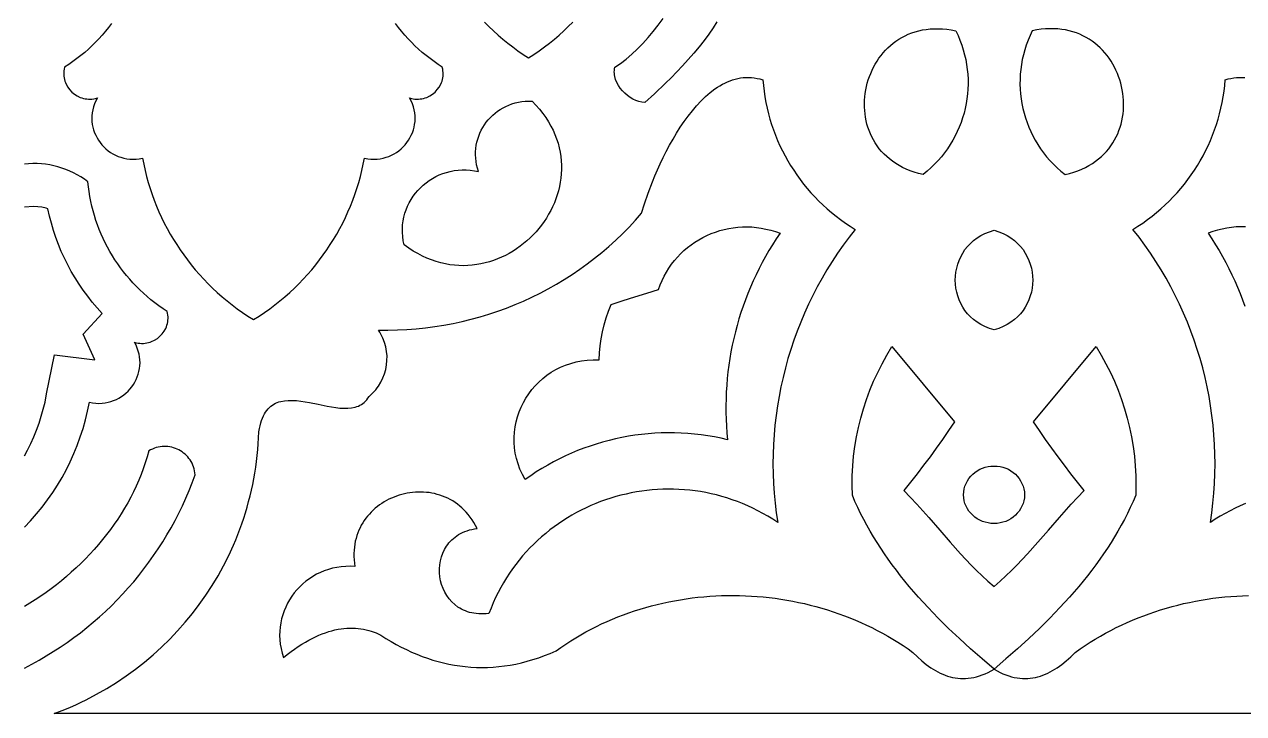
# Model space of a CAD drawing. Extents: x 50 to 3710, y -977 to -877.
# Drawn here: x 2896.7 to 2981.9, y -977.1 to -928.9 of the extents above; entities that cross this region are included whole.
import ezdxf

# ---------------------------------------------------------------- set-up
doc = ezdxf.new("R2010")
doc.units = 0
doc.layers.add('LAYER_1', color=18, linetype='CONTINUOUS')

msp = doc.modelspace()

# ---------------------------------------------------------------- linework, layer by layer
at = {"layer": 'LAYER_1'}
for points in [[(2902.782, -928.822), (2902.576, -929.094), (2902.362, -929.361), (2902.14, -929.623), (2901.91, -929.878), (2901.673, -930.127), (2901.429, -930.37), (2901.177, -930.606), (2900.918, -930.835), (2900.652, -931.058), (2900.378, -931.273), (2900.098, -931.482), (2899.812, -931.683), (2899.518, -931.876), (2899.49, -932.002), (2899.471, -932.127), (2899.462, -932.251), (2899.461, -932.373), (2899.468, -932.493), (2899.484, -932.611), (2899.507, -932.726), (2899.538, -932.839), (2899.577, -932.949), (2899.622, -933.055), (2899.732, -933.257), (2899.867, -933.443), (2900.024, -933.61), (2900.201, -933.757), (2900.396, -933.881), (2900.606, -933.98), (2900.716, -934.019), (2900.829, -934.052), (2900.945, -934.077), (2901.063, -934.094), (2901.183, -934.104), (2901.305, -934.106), (2901.429, -934.099), (2901.553, -934.084), (2901.679, -934.06), (2901.806, -934.026), (2901.698, -934.23), (2901.608, -934.436), (2901.536, -934.643), (2901.482, -934.851), (2901.444, -935.058), (2901.423, -935.265), (2901.417, -935.47), (2901.427, -935.673), (2901.452, -935.873), (2901.491, -936.07), (2901.543, -936.263), (2901.61, -936.451), (2901.688, -936.634), (2901.78, -936.811), (2901.883, -936.981), (2901.997, -937.144), (2902.122, -937.299), (2902.258, -937.445), (2902.403, -937.582), (2902.558, -937.71), (2902.722, -937.826), (2902.894, -937.932), (2903.073, -938.026), (2903.26, -938.107), (2903.454, -938.175), (2903.654, -938.229), (2903.86, -938.269), (2904.072, -938.294), (2904.288, -938.303), (2904.509, -938.296), (2904.733, -938.271), (2904.961, -938.229), (2905.045, -938.662), (2905.141, -939.091), (2905.248, -939.517), (2905.365, -939.939), (2905.494, -940.357), (2905.633, -940.771), (2905.782, -941.18), (2905.942, -941.585), (2906.112, -941.986), (2906.293, -942.382), (2906.484, -942.772), (2906.685, -943.158), (2906.897, -943.538), (2907.118, -943.913), (2907.349, -944.282), (2907.59, -944.646), (2907.841, -945.003), (2908.101, -945.354), (2908.371, -945.699), (2908.651, -946.037), (2908.94, -946.369), (2909.238, -946.694), (2909.546, -947.012), (2909.863, -947.322), (2910.189, -947.625), (2910.524, -947.921), (2910.868, -948.209), (2911.22, -948.489), (2911.582, -948.761), (2911.952, -949.025), (2912.331, -949.28), (2912.719, -949.527), (2913.106, -949.28), (2913.485, -949.025), (2913.855, -948.761), (2914.217, -948.489), (2914.57, -948.209), (2914.914, -947.921), (2915.249, -947.625), (2915.575, -947.322), (2915.892, -947.012), (2916.199, -946.694), (2916.498, -946.369), (2916.787, -946.037), (2917.066, -945.699), (2917.336, -945.354), (2917.597, -945.003), (2917.847, -944.646), (2918.088, -944.282), (2918.32, -943.913), (2918.541, -943.538), (2918.752, -943.158), (2918.953, -942.772), (2919.144, -942.382), (2919.325, -941.986), (2919.495, -941.585), (2919.655, -941.18), (2919.805, -940.771), (2919.944, -940.357), (2920.072, -939.939), (2920.19, -939.517), (2920.296, -939.091), (2920.392, -938.662), (2920.477, -938.229), (2920.705, -938.271), (2920.929, -938.296), (2921.15, -938.303), (2921.366, -938.294), (2921.577, -938.269), (2921.783, -938.229), (2921.983, -938.175), (2922.177, -938.107), (2922.364, -938.026), (2922.544, -937.932), (2922.716, -937.826), (2922.879, -937.71), (2923.034, -937.582), (2923.18, -937.445), (2923.315, -937.299), (2923.44, -937.144), (2923.555, -936.981), (2923.658, -936.811), (2923.749, -936.634), (2923.828, -936.451), (2923.894, -936.263), (2923.947, -936.07), (2923.986, -935.873), (2924.01, -935.673), (2924.02, -935.47), (2924.015, -935.265), (2923.993, -935.058), (2923.956, -934.851), (2923.901, -934.643), (2923.829, -934.436), (2923.74, -934.23), (2923.632, -934.026), (2923.758, -934.06), (2923.884, -934.084), (2924.009, -934.099), (2924.133, -934.106), (2924.255, -934.104), (2924.375, -934.094), (2924.493, -934.077), (2924.609, -934.052), (2924.722, -934.019), (2924.832, -933.98), (2925.042, -933.881), (2925.236, -933.757), (2925.413, -933.61), (2925.57, -933.443), (2925.705, -933.257), (2925.816, -933.055), (2925.861, -932.949), (2925.899, -932.839), (2925.93, -932.726), (2925.954, -932.611), (2925.969, -932.493), (2925.977, -932.373), (2925.976, -932.251), (2925.966, -932.127), (2925.947, -932.002), (2925.92, -931.876), (2925.626, -931.683), (2925.339, -931.482), (2925.059, -931.273), (2924.786, -931.058), (2924.52, -930.835), (2924.261, -930.606), (2924.009, -930.37), (2923.764, -930.127), (2923.527, -929.878), (2923.298, -929.623), (2923.076, -929.361), (2922.862, -929.094), (2922.656, -928.822)], [(2928.869, -928.717), (2929.176, -929.025), (2929.493, -929.326), (2929.819, -929.62), (2930.153, -929.906), (2930.496, -930.185), (2930.847, -930.456), (2931.207, -930.72), (2931.575, -930.975), (2931.952, -931.222), (2932.328, -930.975), (2932.696, -930.72), (2933.056, -930.456), (2933.407, -930.185), (2933.75, -929.906), (2934.084, -929.62), (2934.41, -929.326), (2934.727, -929.025), (2935.035, -928.717)], [(2945.118, -928.699), (2944.85, -929.126), (2944.55, -929.561), (2944.222, -930.004), (2943.87, -930.449), (2943.499, -930.894), (2943.113, -931.336), (2942.718, -931.77), (2942.318, -932.195), (2941.918, -932.606), (2941.522, -933), (2940.762, -933.724), (2940.076, -934.341), (2939.868, -934.319), (2939.659, -934.27), (2939.45, -934.196), (2939.245, -934.099), (2939.045, -933.981), (2938.855, -933.844), (2938.675, -933.69), (2938.508, -933.521), (2938.359, -933.34), (2938.228, -933.147), (2938.118, -932.946), (2938.033, -932.738), (2937.974, -932.525), (2937.956, -932.417), (2937.945, -932.309), (2937.942, -932.2), (2937.948, -932.092), (2937.962, -931.984), (2937.985, -931.876), (2938.377, -931.607), (2938.769, -931.303), (2939.16, -930.966), (2939.547, -930.601), (2939.928, -930.211), (2940.301, -929.8), (2940.665, -929.371), (2941.017, -928.927), (2941.356, -928.473)], [(3030.201, -977.082), (2964.487, -977.082), (2898.774, -977.082), (2899.16, -976.936), (2899.542, -976.783), (2899.92, -976.623), (2900.294, -976.457), (2900.664, -976.285), (2901.031, -976.106), (2901.751, -975.728), (2902.455, -975.326), (2903.141, -974.9), (2903.81, -974.45), (2904.46, -973.977), (2905.091, -973.482), (2905.703, -972.965), (2906.294, -972.427), (2906.865, -971.868), (2907.415, -971.29), (2907.943, -970.692), (2908.449, -970.076), (2908.932, -969.442), (2909.391, -968.79), (2909.827, -968.122), (2910.238, -967.438), (2910.624, -966.738), (2910.984, -966.024), (2911.318, -965.295), (2911.475, -964.926), (2911.625, -964.553), (2911.769, -964.177), (2911.905, -963.798), (2912.035, -963.416), (2912.157, -963.031), (2912.273, -962.643), (2912.381, -962.252), (2912.482, -961.858), (2912.576, -961.462), (2912.662, -961.063), (2912.741, -960.661), (2912.813, -960.257), (2912.876, -959.851), (2912.933, -959.442), (2912.981, -959.031), (2913.022, -958.619), (2913.054, -958.204), (2913.079, -957.787), (2913.096, -957.368), (2913.132, -957.15), (2913.175, -956.946), (2913.224, -956.755), (2913.28, -956.578), (2913.342, -956.413), (2913.41, -956.26), (2913.484, -956.12), (2913.563, -955.991), (2913.648, -955.873), (2913.738, -955.766), (2913.833, -955.669), (2913.933, -955.583), (2914.037, -955.505), (2914.146, -955.437), (2914.259, -955.378), (2914.376, -955.327), (2914.496, -955.284), (2914.621, -955.248), (2914.88, -955.198), (2915.15, -955.174), (2915.432, -955.172), (2915.722, -955.188), (2916.019, -955.221), (2916.322, -955.267), (2916.629, -955.322), (2917.249, -955.448), (2917.866, -955.574), (2918.17, -955.629), (2918.468, -955.675), (2918.759, -955.708), (2919.041, -955.725), (2919.313, -955.723), (2919.574, -955.698), (2919.82, -955.649), (2919.938, -955.613), (2920.052, -955.57), (2920.162, -955.519), (2920.267, -955.46), (2920.368, -955.392), (2920.464, -955.315), (2920.555, -955.228), (2920.641, -955.132), (2920.721, -955.025), (2920.796, -954.907), (2920.924, -954.795), (2921.045, -954.678), (2921.159, -954.557), (2921.266, -954.431), (2921.367, -954.302), (2921.461, -954.169), (2921.628, -953.893), (2921.769, -953.606), (2921.881, -953.309), (2921.966, -953.005), (2922.023, -952.695), (2922.052, -952.382), (2922.053, -952.067), (2922.025, -951.752), (2921.969, -951.44), (2921.883, -951.133), (2921.769, -950.832), (2921.701, -950.685), (2921.626, -950.54), (2921.543, -950.397), (2921.453, -950.258), (2922.115, -950.263), (2922.775, -950.25), (2923.433, -950.219), (2924.088, -950.169), (2924.739, -950.102), (2925.387, -950.017), (2926.031, -949.914), (2926.671, -949.794), (2927.306, -949.657), (2927.937, -949.502), (2928.561, -949.331), (2929.181, -949.143), (2929.794, -948.938), (2930.401, -948.716), (2931.001, -948.479), (2931.595, -948.225), (2932.181, -947.955), (2932.759, -947.669), (2933.329, -947.367), (2933.891, -947.05), (2934.444, -946.718), (2934.988, -946.37), (2935.522, -946.007), (2936.047, -945.629), (2936.562, -945.237), (2937.066, -944.83), (2937.559, -944.408), (2938.041, -943.972), (2938.511, -943.522), (2938.97, -943.058), (2939.416, -942.58), (2939.85, -942.088), (2940.051, -941.427), (2940.304, -940.687), (2940.608, -939.888), (2940.779, -939.472), (2940.962, -939.049), (2941.156, -938.62), (2941.362, -938.189), (2941.579, -937.757), (2941.808, -937.326), (2942.047, -936.9), (2942.297, -936.481), (2942.557, -936.07), (2942.827, -935.671), (2943.107, -935.285), (2943.397, -934.916), (2943.696, -934.564), (2944.004, -934.234), (2944.321, -933.927), (2944.647, -933.645), (2944.981, -933.392), (2945.151, -933.276), (2945.323, -933.168), (2945.497, -933.068), (2945.673, -932.977), (2945.851, -932.895), (2946.031, -932.821), (2946.213, -932.757), (2946.396, -932.703), (2946.581, -932.659), (2946.769, -932.624), (2946.957, -932.601), (2947.148, -932.588), (2947.34, -932.586), (2947.534, -932.596), (2947.73, -932.617), (2947.927, -932.651), (2948.125, -932.697), (2948.325, -932.755), (2948.361, -933.157), (2948.409, -933.557), (2948.469, -933.954), (2948.54, -934.348), (2948.624, -934.738), (2948.718, -935.125), (2948.825, -935.509), (2948.942, -935.888), (2949.071, -936.263), (2949.21, -936.633), (2949.36, -936.999), (2949.521, -937.36), (2949.693, -937.716), (2949.875, -938.067), (2950.067, -938.412), (2950.27, -938.751), (2950.482, -939.084), (2950.705, -939.411), (2950.937, -939.732), (2951.178, -940.046), (2951.43, -940.353), (2951.69, -940.653), (2951.96, -940.946), (2952.238, -941.231), (2952.526, -941.508), (2952.822, -941.777), (2953.127, -942.038), (2953.441, -942.291), (2953.763, -942.535), (2954.093, -942.77), (2954.431, -942.996), (2954.777, -943.212), (2954.352, -943.761), (2953.942, -944.318), (2953.548, -944.884), (2953.17, -945.459), (2952.808, -946.042), (2952.462, -946.633), (2952.131, -947.232), (2951.818, -947.838), (2951.52, -948.451), (2951.239, -949.07), (2950.974, -949.696), (2950.726, -950.328), (2950.494, -950.965), (2950.279, -951.608), (2950.081, -952.256), (2949.9, -952.909), (2949.736, -953.565), (2949.588, -954.226), (2949.458, -954.891), (2949.345, -955.559), (2949.25, -956.23), (2949.172, -956.903), (2949.111, -957.58), (2949.068, -958.258), (2949.042, -958.937), (2949.035, -959.619), (2949.045, -960.301), (2949.073, -960.984), (2949.119, -961.668), (2949.183, -962.351), (2949.265, -963.035), (2949.366, -963.717), (2949.026, -963.493), (2948.681, -963.281), (2948.334, -963.081), (2947.983, -962.892), (2947.628, -962.714), (2947.271, -962.548), (2946.911, -962.393), (2946.549, -962.25), (2946.184, -962.118), (2945.818, -961.996), (2945.449, -961.886), (2945.079, -961.788), (2944.708, -961.699), (2944.335, -961.622), (2943.962, -961.556), (2943.588, -961.5), (2943.213, -961.455), (2942.838, -961.421), (2942.463, -961.397), (2942.088, -961.384), (2941.714, -961.381), (2941.34, -961.388), (2940.968, -961.405), (2940.596, -961.433), (2940.226, -961.471), (2939.857, -961.519), (2939.49, -961.577), (2939.125, -961.644), (2938.762, -961.722), (2938.401, -961.809), (2938.043, -961.906), (2937.688, -962.012), (2937.337, -962.128), (2936.988, -962.254), (2936.643, -962.389), (2936.302, -962.533), (2935.964, -962.687), (2935.631, -962.849), (2935.303, -963.021), (2934.979, -963.202), (2934.66, -963.392), (2934.346, -963.59), (2934.037, -963.798), (2933.734, -964.014), (2933.437, -964.239), (2933.145, -964.473), (2932.86, -964.715), (2932.581, -964.966), (2932.309, -965.225), (2932.044, -965.493), (2931.786, -965.768), (2931.535, -966.052), (2931.292, -966.344), (2931.057, -966.644), (2930.829, -966.953), (2930.61, -967.269), (2930.399, -967.592), (2930.197, -967.924), (2930.004, -968.264), (2929.82, -968.611), (2929.645, -968.965), (2929.48, -969.327), (2929.324, -969.697), (2929.179, -970.074), (2928.993, -970.095), (2928.811, -970.106), (2928.634, -970.109), (2928.462, -970.103), (2928.295, -970.089), (2928.133, -970.066), (2927.975, -970.036), (2927.823, -969.998), (2927.675, -969.952), (2927.533, -969.9), (2927.395, -969.841), (2927.263, -969.775), (2927.136, -969.703), (2927.014, -969.625), (2926.785, -969.452), (2926.578, -969.259), (2926.392, -969.047), (2926.228, -968.819), (2926.086, -968.577), (2925.967, -968.323), (2925.87, -968.059), (2925.796, -967.788), (2925.745, -967.511), (2925.718, -967.231), (2925.714, -966.95), (2925.735, -966.67), (2925.781, -966.393), (2925.851, -966.122), (2925.946, -965.859), (2926.067, -965.606), (2926.213, -965.364), (2926.296, -965.249), (2926.386, -965.137), (2926.482, -965.029), (2926.584, -964.926), (2926.694, -964.828), (2926.81, -964.734), (2926.932, -964.645), (2927.062, -964.562), (2927.198, -964.485), (2927.341, -964.414), (2927.491, -964.349), (2927.648, -964.29), (2927.812, -964.239), (2927.983, -964.194), (2928.161, -964.157), (2928.346, -964.127), (2928.237, -963.914), (2928.12, -963.711), (2927.997, -963.518), (2927.868, -963.334), (2927.733, -963.161), (2927.592, -962.997), (2927.445, -962.842), (2927.294, -962.697), (2927.138, -962.561), (2926.977, -962.435), (2926.812, -962.317), (2926.644, -962.209), (2926.471, -962.11), (2926.296, -962.019), (2926.117, -961.938), (2925.936, -961.865), (2925.752, -961.801), (2925.566, -961.745), (2925.378, -961.697), (2925.189, -961.658), (2924.998, -961.628), (2924.807, -961.605), (2924.614, -961.59), (2924.422, -961.584), (2924.229, -961.585), (2924.037, -961.594), (2923.845, -961.611), (2923.654, -961.635), (2923.464, -961.667), (2923.276, -961.706), (2922.904, -961.807), (2922.722, -961.868), (2922.542, -961.936), (2922.365, -962.01), (2922.191, -962.092), (2922.021, -962.181), (2921.854, -962.276), (2921.691, -962.378), (2921.533, -962.486), (2921.38, -962.601), (2921.231, -962.722), (2921.088, -962.849), (2920.95, -962.982), (2920.818, -963.122), (2920.693, -963.267), (2920.573, -963.418), (2920.461, -963.575), (2920.355, -963.738), (2920.257, -963.906), (2920.166, -964.08), (2920.083, -964.259), (2920.009, -964.443), (2919.942, -964.632), (2919.885, -964.827), (2919.837, -965.027), (2919.798, -965.231), (2919.769, -965.441), (2919.75, -965.655), (2919.741, -965.873), (2919.742, -966.097), (2919.755, -966.324), (2919.779, -966.557), (2919.814, -966.793), (2919.488, -966.778), (2919.167, -966.783), (2918.853, -966.808), (2918.545, -966.852), (2918.245, -966.915), (2917.952, -966.996), (2917.668, -967.094), (2917.392, -967.209), (2917.126, -967.339), (2916.87, -967.485), (2916.624, -967.645), (2916.389, -967.819), (2916.166, -968.006), (2915.955, -968.206), (2915.756, -968.417), (2915.57, -968.639), (2915.398, -968.872), (2915.24, -969.115), (2915.097, -969.366), (2914.969, -969.626), (2914.857, -969.894), (2914.761, -970.169), (2914.682, -970.45), (2914.621, -970.736), (2914.577, -971.028), (2914.552, -971.323), (2914.546, -971.623), (2914.559, -971.925), (2914.593, -972.23), (2914.647, -972.536), (2914.722, -972.842), (2914.819, -973.15), (2915.081, -972.941), (2915.341, -972.746), (2915.596, -972.562), (2915.849, -972.39), (2916.098, -972.23), (2916.344, -972.081), (2916.587, -971.944), (2916.827, -971.818), (2917.063, -971.702), (2917.296, -971.598), (2917.526, -971.503), (2917.752, -971.42), (2917.975, -971.346), (2918.196, -971.282), (2918.413, -971.228), (2918.627, -971.183), (2918.837, -971.147), (2919.045, -971.121), (2919.249, -971.104), (2919.451, -971.095), (2919.649, -971.094), (2919.844, -971.102), (2920.036, -971.118), (2920.225, -971.142), (2920.412, -971.174), (2920.595, -971.213), (2920.775, -971.259), (2920.952, -971.313), (2921.297, -971.44), (2921.63, -971.593), (2921.981, -971.818), (2922.334, -972.033), (2922.69, -972.236), (2923.049, -972.428), (2923.41, -972.608), (2923.773, -972.777), (2924.139, -972.933), (2924.507, -973.078), (2924.878, -973.211), (2925.25, -973.332), (2925.625, -973.44), (2926.002, -973.536), (2926.381, -973.62), (2926.761, -973.691), (2927.144, -973.749), (2927.528, -973.795), (2927.914, -973.827), (2928.302, -973.847), (2928.691, -973.854), (2929.082, -973.847), (2929.475, -973.827), (2929.869, -973.794), (2930.264, -973.747), (2930.66, -973.686), (2931.058, -973.611), (2931.457, -973.523), (2931.857, -973.421), (2932.258, -973.304), (2932.66, -973.173), (2933.063, -973.028), (2933.467, -972.869), (2933.871, -972.695), (2934.208, -972.455), (2934.549, -972.222), (2934.894, -971.997), (2935.244, -971.78), (2935.599, -971.571), (2935.958, -971.369), (2936.321, -971.175), (2936.688, -970.988), (2937.058, -970.81), (2937.432, -970.639), (2937.81, -970.475), (2938.191, -970.319), (2938.575, -970.171), (2938.963, -970.031), (2939.353, -969.898), (2939.746, -969.773), (2940.141, -969.656), (2940.539, -969.546), (2940.939, -969.444), (2941.341, -969.35), (2941.745, -969.263), (2942.151, -969.184), (2942.559, -969.113), (2942.968, -969.049), (2943.378, -968.993), (2943.79, -968.945), (2944.202, -968.904), (2944.616, -968.871), (2945.03, -968.846), (2945.445, -968.829), (2945.86, -968.819), (2946.276, -968.817), (2946.692, -968.822), (2947.108, -968.835), (2947.523, -968.856), (2947.938, -968.885), (2948.353, -968.921), (2948.767, -968.965), (2949.181, -969.016), (2949.593, -969.075), (2950.005, -969.142), (2950.415, -969.217), (2950.824, -969.299), (2951.231, -969.389), (2951.636, -969.487), (2952.04, -969.592), (2952.442, -969.705), (2952.841, -969.826), (2953.239, -969.955), (2953.634, -970.091), (2954.026, -970.234), (2954.416, -970.386), (2954.802, -970.545), (2955.186, -970.712), (2955.566, -970.886), (2955.943, -971.069), (2956.317, -971.259), (2956.687, -971.456), (2957.053, -971.661), (2957.415, -971.874), (2957.773, -972.095), (2958.127, -972.323), (2958.476, -972.559), (2958.821, -972.803), (2959.127, -973.102), (2959.437, -973.381), (2959.752, -973.637), (2960.073, -973.869), (2960.399, -974.074), (2960.732, -974.25), (2960.901, -974.327), (2961.071, -974.396), (2961.243, -974.457), (2961.417, -974.509), (2961.593, -974.552), (2961.771, -974.586), (2961.951, -974.611), (2962.132, -974.627), (2962.316, -974.632), (2962.502, -974.628), (2962.69, -974.613), (2962.88, -974.588), (2963.072, -974.551), (2963.267, -974.504), (2963.464, -974.445), (2963.663, -974.374), (2963.865, -974.292), (2964.07, -974.197), (2964.277, -974.09), (2964.486, -973.97), (2963.653, -973.26), (2962.845, -972.549), (2962.062, -971.835), (2961.307, -971.118), (2960.578, -970.396), (2959.878, -969.669), (2959.207, -968.934), (2958.565, -968.191), (2958.256, -967.816), (2957.954, -967.438), (2957.66, -967.058), (2957.374, -966.676), (2957.095, -966.29), (2956.825, -965.901), (2956.563, -965.509), (2956.308, -965.113), (2956.063, -964.714), (2955.825, -964.311), (2955.596, -963.905), (2955.376, -963.494), (2955.164, -963.08), (2954.961, -962.661), (2954.767, -962.238), (2954.582, -961.81), (2954.566, -961.124), (2954.577, -960.44), (2954.613, -959.759), (2954.675, -959.08), (2954.762, -958.405), (2954.875, -957.734), (2955.013, -957.068), (2955.175, -956.408), (2955.363, -955.755), (2955.575, -955.108), (2955.811, -954.47), (2956.072, -953.839), (2956.356, -953.218), (2956.665, -952.607), (2956.997, -952.006), (2957.352, -951.416), (2961.721, -956.666), (2961.306, -957.286), (2960.883, -957.902), (2960.452, -958.512), (2960.014, -959.116), (2959.568, -959.715), (2959.114, -960.309), (2958.653, -960.897), (2958.184, -961.479), (2958.651, -961.967), (2959.094, -962.443), (2959.921, -963.364), (2960.69, -964.246), (2961.424, -965.092), (2962.147, -965.905), (2962.512, -966.301), (2962.883, -966.69), (2963.263, -967.073), (2963.655, -967.45), (2964.062, -967.821), (2964.487, -968.187), (2964.912, -967.821), (2965.32, -967.45), (2965.712, -967.073), (2966.092, -966.69), (2966.463, -966.301), (2966.828, -965.905), (2967.551, -965.092), (2968.285, -964.246), (2969.054, -963.364), (2969.881, -962.443), (2970.324, -961.967), (2970.791, -961.479), (2970.322, -960.897), (2969.86, -960.309), (2969.407, -959.715), (2968.961, -959.116), (2968.522, -958.512), (2968.092, -957.902), (2967.669, -957.286), (2967.254, -956.666), (2971.623, -951.416), (2971.978, -952.006), (2972.31, -952.607), (2972.618, -953.218), (2972.903, -953.839), (2973.164, -954.47), (2973.4, -955.108), (2973.612, -955.755), (2973.799, -956.408), (2973.962, -957.068), (2974.1, -957.734), (2974.212, -958.405), (2974.3, -959.08), (2974.362, -959.759), (2974.398, -960.44), (2974.409, -961.124), (2974.393, -961.81), (2974.208, -962.238), (2974.014, -962.661), (2973.811, -963.08), (2973.599, -963.494), (2973.378, -963.905), (2973.149, -964.311), (2972.912, -964.714), (2972.666, -965.113), (2972.412, -965.509), (2972.15, -965.901), (2971.88, -966.29), (2971.601, -966.676), (2971.315, -967.058), (2971.021, -967.438), (2970.409, -968.191), (2969.768, -968.934), (2969.096, -969.669), (2968.396, -970.396), (2967.668, -971.118), (2966.913, -971.835), (2966.13, -972.549), (2965.322, -973.26), (2964.488, -973.97), (2964.698, -974.09), (2964.905, -974.197), (2965.109, -974.292), (2965.311, -974.374), (2965.511, -974.445), (2965.708, -974.504), (2965.903, -974.551), (2966.095, -974.588), (2966.285, -974.613), (2966.473, -974.628), (2966.659, -974.632), (2966.843, -974.627), (2967.024, -974.611), (2967.204, -974.586), (2967.382, -974.552), (2967.557, -974.509), (2967.731, -974.457), (2967.904, -974.396), (2968.074, -974.327), (2968.243, -974.25), (2968.575, -974.074), (2968.902, -973.869), (2969.222, -973.637), (2969.538, -973.381), (2969.848, -973.102), (2970.154, -972.803), (2970.499, -972.559), (2970.848, -972.323), (2971.202, -972.095), (2971.56, -971.874), (2971.922, -971.661), (2972.288, -971.456), (2972.658, -971.259), (2973.032, -971.069), (2973.409, -970.886), (2973.789, -970.712), (2974.173, -970.545), (2974.559, -970.386), (2974.949, -970.234), (2975.341, -970.091), (2975.736, -969.955), (2976.133, -969.826), (2976.533, -969.705), (2976.935, -969.592), (2977.338, -969.487), (2977.744, -969.389), (2978.151, -969.299), (2978.56, -969.217), (2978.97, -969.142), (2979.382, -969.075), (2979.794, -969.016), (2980.207, -968.965), (2980.622, -968.921), (2981.036, -968.885), (2981.452, -968.856), (2981.867, -968.835), (2982.283, -968.822)], [(2982.064, -962.393), (2981.704, -962.548), (2981.346, -962.714), (2980.992, -962.892), (2980.641, -963.081), (2980.293, -963.281), (2979.949, -963.493), (2979.609, -963.717), (2979.709, -963.035), (2979.792, -962.351), (2979.856, -961.668), (2979.902, -960.984), (2979.93, -960.301), (2979.94, -959.619), (2979.932, -958.937), (2979.907, -958.258), (2979.864, -957.58), (2979.803, -956.903), (2979.725, -956.23), (2979.629, -955.559), (2979.516, -954.891), (2979.386, -954.226), (2979.239, -953.565), (2979.075, -952.909), (2978.894, -952.256), (2978.696, -951.608), (2978.481, -950.965), (2978.249, -950.328), (2978.001, -949.696), (2977.736, -949.07), (2977.455, -948.451), (2977.157, -947.838), (2976.843, -947.232), (2976.513, -946.633), (2976.167, -946.042), (2975.805, -945.459), (2975.427, -944.884), (2975.033, -944.318), (2974.623, -943.761), (2974.198, -943.212), (2974.544, -942.996), (2974.882, -942.77), (2975.212, -942.535), (2975.534, -942.291), (2975.847, -942.038), (2976.152, -941.777), (2976.449, -941.508), (2976.736, -941.231), (2977.015, -940.946), (2977.285, -940.653), (2977.545, -940.353), (2977.796, -940.046), (2978.038, -939.732), (2978.27, -939.411), (2978.492, -939.084), (2978.705, -938.751), (2978.907, -938.412), (2979.1, -938.067), (2979.282, -937.716), (2979.453, -937.36), (2979.614, -936.999), (2979.765, -936.633), (2979.904, -936.263), (2980.033, -935.888), (2980.15, -935.509), (2980.256, -935.125), (2980.351, -934.738), (2980.434, -934.348), (2980.506, -933.954), (2980.566, -933.557), (2980.614, -933.157), (2980.649, -932.755), (2980.85, -932.697), (2981.048, -932.651), (2981.245, -932.617), (2981.441, -932.596), (2981.635, -932.586), (2981.827, -932.588), (2982.017, -932.601)], [(2896.703, -964.047), (2897.138, -963.59), (2897.554, -963.118), (2897.95, -962.633), (2898.327, -962.134), (2898.685, -961.623), (2899.022, -961.1), (2899.339, -960.565), (2899.636, -960.019), (2899.912, -959.462), (2900.167, -958.896), (2900.4, -958.319), (2900.613, -957.734), (2900.804, -957.14), (2900.973, -956.537), (2901.12, -955.927), (2901.244, -955.31), (2901.472, -955.352), (2901.696, -955.377), (2901.917, -955.384), (2902.133, -955.375), (2902.344, -955.35), (2902.55, -955.31), (2902.751, -955.256), (2902.944, -955.188), (2903.131, -955.107), (2903.311, -955.013), (2903.483, -954.907), (2903.647, -954.791), (2903.801, -954.663), (2903.947, -954.526), (2904.082, -954.38), (2904.208, -954.225), (2904.322, -954.062), (2904.425, -953.892), (2904.516, -953.715), (2904.595, -953.532), (2904.661, -953.344), (2904.714, -953.151), (2904.753, -952.954), (2904.778, -952.754), (2904.787, -952.551), (2904.782, -952.346), (2904.76, -952.139), (2904.723, -951.932), (2904.668, -951.724), (2904.596, -951.517), (2904.507, -951.311), (2904.399, -951.107), (2904.525, -951.141), (2904.651, -951.165), (2904.776, -951.18), (2904.9, -951.187), (2905.022, -951.185), (2905.142, -951.176), (2905.26, -951.158), (2905.376, -951.133), (2905.489, -951.1), (2905.599, -951.061), (2905.809, -950.962), (2906.004, -950.838), (2906.181, -950.691), (2906.338, -950.524), (2906.473, -950.338), (2906.583, -950.136), (2906.628, -950.03), (2906.666, -949.92), (2906.697, -949.807), (2906.721, -949.692), (2906.736, -949.574), (2906.744, -949.454), (2906.743, -949.332), (2906.733, -949.208), (2906.715, -949.083), (2906.687, -948.957), (2906.393, -948.764), (2906.106, -948.563), (2905.826, -948.355), (2905.553, -948.139), (2905.287, -947.916), (2905.028, -947.687), (2904.776, -947.451), (2904.531, -947.208), (2904.294, -946.959), (2904.065, -946.704), (2903.843, -946.443), (2903.629, -946.175), (2903.423, -945.903), (2903.225, -945.625), (2903.034, -945.341), (2902.853, -945.053), (2902.679, -944.759), (2902.514, -944.461), (2902.357, -944.158), (2902.209, -943.851), (2902.07, -943.54), (2901.939, -943.224), (2901.818, -942.905), (2901.706, -942.582), (2901.602, -942.255), (2901.508, -941.926), (2901.424, -941.593), (2901.349, -941.257), (2901.283, -940.918), (2901.228, -940.576), (2901.182, -940.233), (2901.146, -939.887), (2900.905, -939.711), (2900.657, -939.548), (2900.402, -939.398), (2900.141, -939.26), (2899.874, -939.135), (2899.602, -939.024), (2899.325, -938.925), (2899.044, -938.84), (2898.76, -938.768), (2898.472, -938.709), (2898.181, -938.665), (2897.888, -938.634), (2897.593, -938.616), (2897.297, -938.613), (2897, -938.624), (2896.703, -938.649)], [(2896.703, -959.06), (2896.925, -958.652), (2897.151, -958.196), (2897.36, -957.73), (2897.552, -957.257), (2897.727, -956.776), (2897.884, -956.287), (2898.023, -955.791), (2898.144, -955.288), (2898.258, -954.725), (2898.81, -951.989), (2901.62, -952.333), (2900.805, -950.541), (2902.146, -949.089), (2901.792, -948.7), (2901.452, -948.3), (2901.127, -947.889), (2900.817, -947.468), (2900.522, -947.038), (2900.243, -946.598), (2899.979, -946.149), (2899.731, -945.691), (2899.5, -945.226), (2899.285, -944.753), (2899.086, -944.272), (2898.904, -943.784), (2898.739, -943.29), (2898.592, -942.79), (2898.461, -942.285), (2898.349, -941.774), (2898.217, -941.73), (2897.928, -941.665), (2897.635, -941.627), (2897.337, -941.616), (2896.703, -941.655)], [(2982.071, -943.039), (2981.745, -943.035), (2981.416, -943.048), (2981.087, -943.077), (2980.758, -943.124), (2980.428, -943.188), (2980.1, -943.269), (2979.773, -943.369), (2979.448, -943.487), (2979.716, -943.887), (2979.974, -944.292), (2980.223, -944.701), (2980.462, -945.116), (2980.692, -945.534), (2980.912, -945.957), (2981.122, -946.384), (2981.323, -946.815), (2981.513, -947.25), (2981.694, -947.689), (2981.866, -948.131), (2982.027, -948.576)], [(2896.703, -973.893), (2897.22, -973.623), (2897.729, -973.342), (2898.231, -973.049), (2898.724, -972.745), (2899.21, -972.43), (2899.687, -972.104), (2900.156, -971.768), (2900.616, -971.421), (2901.068, -971.063), (2901.51, -970.696), (2901.944, -970.318), (2902.368, -969.931), (2902.782, -969.534), (2903.187, -969.128), (2903.583, -968.712), (2903.968, -968.287), (2904.343, -967.853), (2904.708, -967.411), (2905.062, -966.959), (2905.405, -966.5), (2905.738, -966.032), (2906.06, -965.556), (2906.37, -965.072), (2906.67, -964.581), (2906.957, -964.082), (2907.233, -963.575), (2907.497, -963.062), (2907.749, -962.541), (2907.989, -962.014), (2908.217, -961.479), (2908.432, -960.939), (2908.634, -960.392), (2908.621, -960.244), (2908.599, -960.101), (2908.568, -959.962), (2908.528, -959.828), (2908.479, -959.698), (2908.423, -959.574), (2908.359, -959.454), (2908.287, -959.34), (2908.209, -959.231), (2908.124, -959.128), (2908.033, -959.031), (2907.936, -958.94), (2907.834, -958.855), (2907.727, -958.777), (2907.616, -958.705), (2907.5, -958.641), (2907.38, -958.583), (2907.257, -958.533), (2907.131, -958.491), (2907.003, -958.456), (2906.872, -958.429), (2906.739, -958.41), (2906.605, -958.399), (2906.47, -958.397), (2906.333, -958.404), (2906.197, -958.42), (2906.061, -958.444), (2905.925, -958.478), (2905.79, -958.522), (2905.656, -958.575), (2905.524, -958.638), (2905.394, -958.712), (2905.281, -959.129), (2905.155, -959.543), (2905.017, -959.954), (2904.866, -960.361), (2904.702, -960.765), (2904.526, -961.165), (2904.339, -961.561), (2904.14, -961.953), (2903.93, -962.34), (2903.709, -962.723), (2903.477, -963.101), (2903.236, -963.474), (2902.984, -963.842), (2902.722, -964.205), (2902.452, -964.562), (2902.172, -964.913), (2901.883, -965.258), (2901.586, -965.598), (2901.281, -965.93), (2900.968, -966.257), (2900.647, -966.577), (2900.319, -966.89), (2899.984, -967.195), (2899.642, -967.494), (2899.294, -967.785), (2898.94, -968.069), (2898.58, -968.344), (2898.214, -968.612), (2897.843, -968.871), (2897.468, -969.122), (2897.087, -969.365), (2896.703, -969.599)]]:
    msp.add_lwpolyline(points, dxfattribs=at)
for points in [[(2959.525, -939.377), (2959.213, -939.3), (2958.914, -939.211), (2958.628, -939.111), (2958.355, -938.999), (2958.096, -938.877), (2957.849, -938.745), (2957.614, -938.603), (2957.392, -938.451), (2957.183, -938.291), (2956.986, -938.123), (2956.801, -937.946), (2956.629, -937.762), (2956.469, -937.571), (2956.32, -937.374), (2956.183, -937.17), (2956.058, -936.961), (2955.945, -936.747), (2955.843, -936.527), (2955.753, -936.304), (2955.674, -936.077), (2955.606, -935.847), (2955.549, -935.613), (2955.504, -935.378), (2955.469, -935.14), (2955.445, -934.901), (2955.432, -934.661), (2955.429, -934.421), (2955.437, -934.18), (2955.455, -933.939), (2955.483, -933.7), (2955.522, -933.462), (2955.571, -933.225), (2955.629, -932.991), (2955.698, -932.759), (2955.776, -932.531), (2955.864, -932.306), (2955.961, -932.085), (2956.068, -931.868), (2956.184, -931.657), (2956.31, -931.451), (2956.444, -931.251), (2956.588, -931.057), (2956.74, -930.87), (2956.901, -930.69), (2957.071, -930.518), (2957.25, -930.355), (2957.437, -930.199), (2957.632, -930.053), (2957.836, -929.917), (2958.048, -929.79), (2958.268, -929.674), (2958.496, -929.569), (2958.731, -929.476), (2958.975, -929.394), (2959.226, -929.324), (2959.485, -929.268), (2959.751, -929.224), (2960.025, -929.194), (2960.305, -929.179), (2960.593, -929.178), (2960.888, -929.192), (2961.19, -929.221), (2961.499, -929.267), (2961.814, -929.329), (2961.969, -929.656), (2962.108, -929.986), (2962.232, -930.32), (2962.34, -930.657), (2962.433, -930.996), (2962.511, -931.336), (2962.574, -931.679), (2962.621, -932.022), (2962.654, -932.366), (2962.672, -932.711), (2962.675, -933.054), (2962.663, -933.397), (2962.637, -933.739), (2962.597, -934.079), (2962.542, -934.417), (2962.473, -934.752), (2962.39, -935.084), (2962.293, -935.412), (2962.182, -935.737), (2962.057, -936.056), (2961.919, -936.371), (2961.767, -936.681), (2961.602, -936.984), (2961.423, -937.282), (2961.231, -937.572), (2961.026, -937.855), (2960.808, -938.131), (2960.576, -938.398), (2960.333, -938.657), (2960.076, -938.907), (2959.807, -939.147)], [(2969.45, -939.377), (2969.762, -939.3), (2970.061, -939.211), (2970.347, -939.111), (2970.619, -938.999), (2970.879, -938.877), (2971.126, -938.745), (2971.361, -938.603), (2971.582, -938.451), (2971.792, -938.291), (2971.989, -938.123), (2972.173, -937.946), (2972.346, -937.762), (2972.506, -937.571), (2972.655, -937.374), (2972.791, -937.17), (2972.916, -936.961), (2973.03, -936.747), (2973.131, -936.527), (2973.222, -936.304), (2973.301, -936.077), (2973.369, -935.847), (2973.425, -935.613), (2973.471, -935.378), (2973.506, -935.14), (2973.53, -934.901), (2973.543, -934.661), (2973.546, -934.421), (2973.538, -934.18), (2973.52, -933.939), (2973.491, -933.7), (2973.453, -933.462), (2973.404, -933.225), (2973.346, -932.991), (2973.277, -932.759), (2973.199, -932.531), (2973.111, -932.306), (2973.014, -932.085), (2972.907, -931.868), (2972.791, -931.657), (2972.665, -931.451), (2972.531, -931.251), (2972.387, -931.057), (2972.235, -930.87), (2972.073, -930.69), (2971.903, -930.518), (2971.725, -930.355), (2971.538, -930.199), (2971.342, -930.053), (2971.139, -929.917), (2970.927, -929.79), (2970.707, -929.674), (2970.479, -929.569), (2970.243, -929.476), (2970, -929.394), (2969.749, -929.324), (2969.49, -929.268), (2969.224, -929.224), (2968.95, -929.194), (2968.669, -929.179), (2968.381, -929.178), (2968.086, -929.192), (2967.785, -929.221), (2967.476, -929.267), (2967.161, -929.329), (2967.006, -929.656), (2966.866, -929.986), (2966.743, -930.32), (2966.634, -930.657), (2966.541, -930.996), (2966.464, -931.336), (2966.401, -931.679), (2966.354, -932.022), (2966.321, -932.366), (2966.303, -932.711), (2966.3, -933.054), (2966.312, -933.397), (2966.338, -933.739), (2966.378, -934.079), (2966.433, -934.417), (2966.502, -934.752), (2966.585, -935.084), (2966.682, -935.412), (2966.793, -935.737), (2966.918, -936.056), (2967.056, -936.371), (2967.208, -936.681), (2967.373, -936.984), (2967.552, -937.282), (2967.744, -937.572), (2967.949, -937.855), (2968.167, -938.131), (2968.398, -938.398), (2968.642, -938.657), (2968.899, -938.907), (2969.168, -939.147)], [(2923.25, -944.298), (2923.19, -944.009), (2923.15, -943.723), (2923.13, -943.44), (2923.129, -943.161), (2923.147, -942.886), (2923.183, -942.615), (2923.236, -942.35), (2923.305, -942.09), (2923.391, -941.838), (2923.493, -941.592), (2923.609, -941.354), (2923.74, -941.124), (2923.885, -940.903), (2924.042, -940.692), (2924.213, -940.49), (2924.395, -940.299), (2924.589, -940.12), (2924.793, -939.952), (2925.008, -939.796), (2925.232, -939.654), (2925.465, -939.525), (2925.707, -939.41), (2925.956, -939.311), (2926.213, -939.226), (2926.476, -939.157), (2926.745, -939.105), (2927.02, -939.07), (2927.299, -939.052), (2927.583, -939.053), (2927.87, -939.073), (2928.16, -939.112), (2928.453, -939.172), (2928.379, -938.938), (2928.32, -938.705), (2928.278, -938.472), (2928.251, -938.241), (2928.24, -938.01), (2928.242, -937.782), (2928.26, -937.557), (2928.291, -937.334), (2928.335, -937.115), (2928.393, -936.901), (2928.464, -936.69), (2928.547, -936.485), (2928.642, -936.286), (2928.748, -936.093), (2928.866, -935.906), (2928.994, -935.727), (2929.133, -935.555), (2929.282, -935.391), (2929.44, -935.237), (2929.608, -935.091), (2929.785, -934.955), (2929.97, -934.83), (2930.163, -934.715), (2930.364, -934.611), (2930.572, -934.52), (2930.787, -934.44), (2931.008, -934.373), (2931.236, -934.32), (2931.469, -934.281), (2931.708, -934.256), (2931.951, -934.245), (2932.199, -934.25), (2932.467, -934.53), (2932.715, -934.814), (2932.943, -935.102), (2933.151, -935.394), (2933.34, -935.689), (2933.51, -935.986), (2933.661, -936.286), (2933.795, -936.588), (2933.91, -936.891), (2934.009, -937.196), (2934.09, -937.501), (2934.154, -937.806), (2934.202, -938.112), (2934.234, -938.417), (2934.25, -938.721), (2934.251, -939.025), (2934.237, -939.326), (2934.208, -939.625), (2934.166, -939.922), (2934.109, -940.216), (2934.038, -940.507), (2933.955, -940.795), (2933.859, -941.078), (2933.75, -941.357), (2933.629, -941.631), (2933.496, -941.899), (2933.352, -942.162), (2933.197, -942.42), (2933.031, -942.67), (2932.855, -942.914), (2932.669, -943.151), (2932.473, -943.38), (2932.268, -943.601), (2932.054, -943.813), (2931.832, -944.017), (2931.601, -944.212), (2931.362, -944.397), (2931.116, -944.571), (2930.863, -944.736), (2930.603, -944.89), (2930.337, -945.032), (2930.064, -945.163), (2929.786, -945.282), (2929.502, -945.388), (2929.214, -945.482), (2928.92, -945.562), (2928.623, -945.629), (2928.321, -945.682), (2928.016, -945.721), (2927.708, -945.744), (2927.397, -945.753), (2927.083, -945.745), (2926.767, -945.722), (2926.449, -945.683), (2926.13, -945.626), (2925.81, -945.553), (2925.489, -945.462), (2925.167, -945.353), (2924.846, -945.225), (2924.525, -945.079), (2924.204, -944.913), (2923.885, -944.728), (2923.567, -944.523)], [(2945.864, -957.923), (2945.403, -957.819), (2944.942, -957.728), (2944.479, -957.649), (2944.015, -957.584), (2943.55, -957.531), (2943.085, -957.491), (2942.621, -957.463), (2942.156, -957.448), (2941.692, -957.445), (2941.228, -957.455), (2940.765, -957.477), (2940.304, -957.511), (2939.843, -957.558), (2939.385, -957.617), (2938.929, -957.688), (2938.474, -957.771), (2938.022, -957.867), (2937.573, -957.974), (2937.127, -958.093), (2936.684, -958.225), (2936.245, -958.368), (2935.809, -958.523), (2935.377, -958.689), (2934.949, -958.868), (2934.526, -959.058), (2934.108, -959.26), (2933.695, -959.473), (2933.287, -959.698), (2932.884, -959.934), (2932.487, -960.182), (2932.097, -960.441), (2931.712, -960.711), (2931.515, -960.351), (2931.348, -959.986), (2931.21, -959.617), (2931.1, -959.247), (2931.019, -958.875), (2930.964, -958.502), (2930.936, -958.131), (2930.934, -957.762), (2930.957, -957.396), (2931.004, -957.035), (2931.075, -956.678), (2931.169, -956.328), (2931.286, -955.986), (2931.424, -955.652), (2931.584, -955.327), (2931.764, -955.014), (2931.963, -954.712), (2932.182, -954.423), (2932.419, -954.148), (2932.674, -953.889), (2932.946, -953.645), (2933.234, -953.419), (2933.539, -953.211), (2933.858, -953.023), (2934.191, -952.855), (2934.539, -952.708), (2934.899, -952.585), (2935.272, -952.485), (2935.656, -952.41), (2936.052, -952.361), (2936.458, -952.339), (2936.873, -952.345), (2936.902, -951.847), (2936.954, -951.352), (2937.028, -950.86), (2937.124, -950.371), (2937.243, -949.888), (2937.383, -949.41), (2937.545, -948.938), (2937.729, -948.473), (2938.552, -948.2), (2939.377, -947.934), (2940.205, -947.675), (2941.036, -947.424), (2941.15, -947.102), (2941.281, -946.79), (2941.426, -946.489), (2941.586, -946.198), (2941.76, -945.918), (2941.946, -945.65), (2942.146, -945.392), (2942.357, -945.147), (2942.58, -944.914), (2942.814, -944.692), (2943.058, -944.484), (2943.312, -944.288), (2943.575, -944.105), (2943.847, -943.936), (2944.126, -943.781), (2944.413, -943.639), (2944.707, -943.511), (2945.007, -943.398), (2945.312, -943.3), (2945.623, -943.217), (2945.938, -943.149), (2946.257, -943.096), (2946.579, -943.06), (2946.903, -943.039), (2947.23, -943.035), (2947.558, -943.048), (2947.888, -943.077), (2948.217, -943.124), (2948.546, -943.188), (2948.875, -943.269), (2949.202, -943.369), (2949.527, -943.487), (2949.259, -943.887), (2949.001, -944.292), (2948.752, -944.701), (2948.513, -945.116), (2948.283, -945.534), (2948.063, -945.957), (2947.853, -946.384), (2947.652, -946.815), (2947.461, -947.25), (2947.28, -947.689), (2947.109, -948.131), (2946.948, -948.576), (2946.797, -949.024), (2946.655, -949.476), (2946.524, -949.93), (2946.403, -950.387), (2946.291, -950.846), (2946.19, -951.308), (2946.099, -951.771), (2946.019, -952.237), (2945.948, -952.705), (2945.888, -953.174), (2945.839, -953.645), (2945.799, -954.117), (2945.77, -954.591), (2945.752, -955.065), (2945.744, -955.54), (2945.747, -956.016), (2945.76, -956.492), (2945.784, -956.969), (2945.819, -957.446)], [(2964.487, -950.244), (2964.16, -950.142), (2963.853, -950.017), (2963.568, -949.872), (2963.304, -949.707), (2963.061, -949.524), (2962.839, -949.325), (2962.638, -949.111), (2962.458, -948.883), (2962.3, -948.644), (2962.162, -948.394), (2962.046, -948.135), (2961.951, -947.869), (2961.877, -947.596), (2961.824, -947.319), (2961.792, -947.04), (2961.782, -946.758), (2961.792, -946.477), (2961.824, -946.197), (2961.877, -945.92), (2961.951, -945.648), (2962.046, -945.382), (2962.162, -945.123), (2962.3, -944.873), (2962.458, -944.633), (2962.638, -944.406), (2962.839, -944.192), (2963.061, -943.992), (2963.304, -943.81), (2963.568, -943.645), (2963.853, -943.499), (2964.16, -943.375), (2964.487, -943.273), (2964.815, -943.375), (2965.121, -943.499), (2965.407, -943.645), (2965.671, -943.81), (2965.914, -943.992), (2966.136, -944.192), (2966.337, -944.406), (2966.516, -944.633), (2966.675, -944.873), (2966.812, -945.123), (2966.929, -945.382), (2967.024, -945.648), (2967.098, -945.92), (2967.151, -946.197), (2967.182, -946.477), (2967.193, -946.758), (2967.182, -947.04), (2967.151, -947.319), (2967.098, -947.596), (2967.024, -947.869), (2966.929, -948.135), (2966.812, -948.394), (2966.675, -948.644), (2966.516, -948.883), (2966.337, -949.111), (2966.136, -949.325), (2965.914, -949.524), (2965.671, -949.707), (2965.407, -949.872), (2965.121, -950.017), (2964.815, -950.142)], [(2964.487, -963.778), (2964.274, -963.773), (2964.066, -963.747), (2963.865, -963.701), (2963.671, -963.637), (2963.487, -963.555), (2963.312, -963.456), (2963.149, -963.342), (2962.997, -963.213), (2962.859, -963.07), (2962.734, -962.915), (2962.626, -962.748), (2962.533, -962.571), (2962.458, -962.383), (2962.402, -962.188), (2962.365, -961.985), (2962.349, -961.775), (2962.365, -961.565), (2962.402, -961.361), (2962.458, -961.166), (2962.533, -960.979), (2962.626, -960.801), (2962.734, -960.634), (2962.859, -960.479), (2962.997, -960.337), (2963.149, -960.208), (2963.312, -960.093), (2963.487, -959.995), (2963.671, -959.913), (2963.865, -959.848), (2964.066, -959.803), (2964.274, -959.777), (2964.487, -959.771), (2964.701, -959.777), (2964.909, -959.803), (2965.11, -959.848), (2965.303, -959.913), (2965.488, -959.995), (2965.663, -960.093), (2965.826, -960.208), (2965.978, -960.337), (2966.116, -960.479), (2966.24, -960.634), (2966.349, -960.801), (2966.441, -960.979), (2966.516, -961.166), (2966.573, -961.361), (2966.61, -961.565), (2966.626, -961.775), (2966.61, -961.985), (2966.573, -962.188), (2966.516, -962.383), (2966.441, -962.571), (2966.349, -962.748), (2966.24, -962.915), (2966.116, -963.07), (2965.978, -963.213), (2965.826, -963.342), (2965.663, -963.456), (2965.488, -963.555), (2965.303, -963.637), (2965.11, -963.701), (2964.909, -963.747), (2964.701, -963.773)]]:
    msp.add_lwpolyline(points, close=True, dxfattribs=at)

doc.saveas('drawing.dxf')
